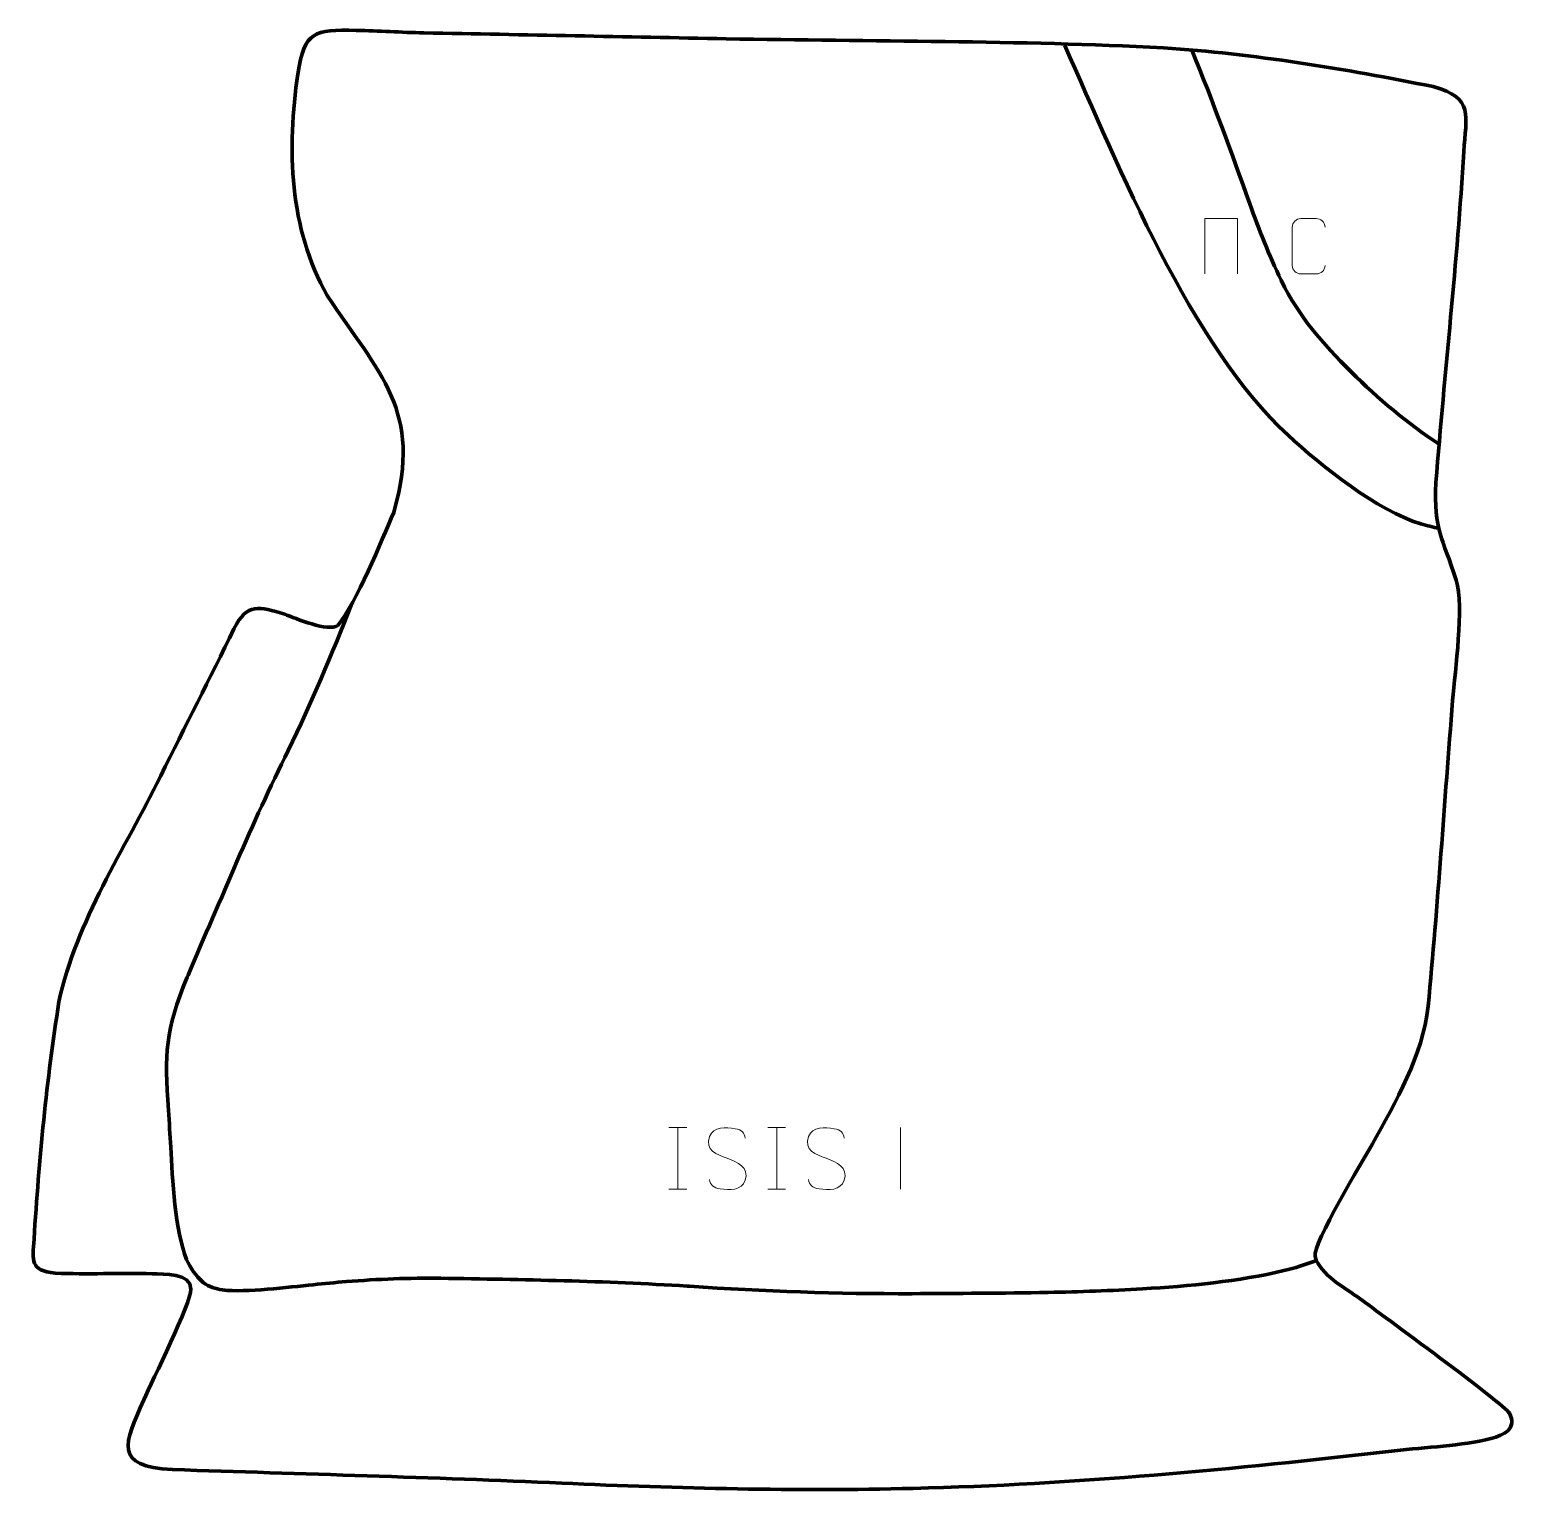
# Model space of a CAD drawing. Header units: millimetres. Extents: x 1296 to 1897, y 272 to 862.
import ezdxf

# ---------------------------------------------------------------- set-up
doc = ezdxf.new("R2010")
doc.units = ezdxf.units.MM
doc.header["$MEASUREMENT"] = 0
doc.layers.add('layer 1', color=7, linetype='Continuous', plot=False)
doc.layers.add('layer 2', color=7, linetype='Continuous')
doc.layers.add('layer 3', color=7, linetype='Continuous')

msp = doc.modelspace()

# ---------------------------------------------------------------- linework, layer by layer
at = {"layer": 'layer 1', "color": 250, "lineweight": 9}
for points in [[(1554.3397, 418.6255), (1554.3397, 418.6255), (1561.5078, 418.6255), (1561.5078, 418.6255)], [(1557.9237, 418.6255), (1557.9237, 418.6255), (1557.9237, 393.672), (1557.9237, 393.672)], [(1594.3397, 418.6255), (1594.3397, 418.6255), (1601.5078, 418.6255), (1601.5078, 418.6255)], [(1597.9237, 418.6255), (1597.9237, 418.6255), (1597.9237, 393.672), (1597.9237, 393.672)], [(1647.9238, 418.6357), (1647.9238, 418.6357), (1647.9238, 393.6616), (1647.9238, 393.6616)], [(1554.3397, 393.672), (1554.3397, 393.672), (1561.5078, 393.672), (1561.5078, 393.672)], [(1594.3397, 393.672), (1594.3397, 393.672), (1601.5078, 393.672), (1601.5078, 393.672)]]:
    msp.add_open_spline(points, degree=3, dxfattribs=at)
for points in [[(1577.9238, 406.1487), (1573.6755, 407.6191), (1568.7674, 409.4149), (1570.7725, 414.9352), (1570.7725, 414.9352), (1572.276, 419.0751), (1577.4896, 418.6866), (1581.0932, 418.0855), (1581.0932, 418.0855), (1583.9538, 417.6083), (1584.8185, 416.3951), (1585.1291, 414.311)], [(1617.9238, 406.1487), (1613.6755, 407.6191), (1608.7674, 409.4149), (1610.7725, 414.9352), (1610.7725, 414.9352), (1612.276, 419.0751), (1617.4896, 418.6866), (1621.0932, 418.0855), (1621.0932, 418.0855), (1623.9538, 417.6083), (1624.8185, 416.3951), (1625.1291, 414.311)], [(1577.9238, 406.1486), (1581.9424, 404.5019), (1586.9719, 402.6136), (1585.1379, 397.2533), (1585.1379, 397.2533), (1583.6781, 392.9869), (1578.7673, 393.2436), (1575.0412, 393.7983), (1575.0412, 393.7983), (1572.2912, 394.2081), (1571.0703, 395.4216), (1570.6923, 397.5338)], [(1617.9238, 406.1486), (1621.9424, 404.5019), (1626.9719, 402.6136), (1625.1379, 397.2533), (1625.1379, 397.2533), (1623.6781, 392.9869), (1618.7673, 393.2436), (1615.0412, 393.7983), (1615.0412, 393.7983), (1612.2912, 394.2081), (1611.0703, 395.4216), (1610.6923, 397.5338)]]:
    msp.add_open_spline(points, degree=3, knots=[0, 0, 0, 0, 0.25, 0.25, 0.25, 0.25, 0.5, 0.5, 0.5, 0.5, 1, 1, 1, 1], dxfattribs=at)
at = {"layer": 'layer 2', "color": 142, "lineweight": 158}
for points, knots in [([(1714.344, 856.0605), (1736.2241, 807.0805), (1765.3658, 734.7699), (1804.6254, 698.4957), (1804.6254, 698.4957), (1818.046, 686.0958), (1840.8734, 667.8716), (1858.3345, 662.6847), (1858.3345, 662.6847), (1860.7729, 661.9604), (1863.2311, 661.3574), (1865.7034, 660.7642)], [0, 0, 0, 0, 0.25, 0.25, 0.25, 0.25, 0.5, 0.5, 0.5, 0.5, 1, 1, 1, 1]), ([(1765.8118, 853.9445), (1774.3511, 833.2305), (1781.6291, 813.1516), (1789.1524, 792.0945), (1789.1524, 792.0945), (1792.9398, 781.4938), (1796.921, 771.275), (1801.8334, 761.132), (1801.8334, 761.132), (1809.3459, 745.9783), (1818.3938, 735.9112), (1830.1763, 724.054), (1830.1763, 724.054), (1841.0575, 713.218), (1852.9167, 703.3761), (1865.6924, 694.8491)], [0, 0, 0, 0, 0.2, 0.2, 0.2, 0.2, 0.4, 0.4, 0.4, 0.4, 0.6, 0.6, 0.6, 0.6, 1, 1, 1, 1]), ([(1425.8581, 629.7509), (1417.9014, 609.8054), (1409.9184, 590.3124), (1400.4246, 571.0226), (1400.4246, 571.0226), (1393.1162, 556.2166), (1386.1853, 541.2852), (1379.6798, 526.1084), (1379.6798, 526.1084), (1373.1512, 510.787), (1366.3652, 495.584), (1359.9475, 480.2135), (1359.9475, 480.2135), (1359.9475, 480.2135), (1359.5784, 479.3266), (1359.5784, 479.3266), (1359.5784, 479.3266), (1350.5806, 457.6261), (1350.4663, 448.7559), (1351.9555, 425.5886), (1351.9555, 425.5886), (1352.2891, 420.5902), (1352.6802, 415.6052), (1352.9439, 410.6012), (1352.9439, 410.6012), (1353.5701, 398.2019), (1354.6583, 376.3968), (1359.3368, 365.2778), (1359.3368, 365.2778), (1361.0245, 361.4491), (1362.9376, 358.7417), (1366.0142, 355.9103), (1366.0142, 355.9103), (1368.5124, 354.1317), (1370.9144, 353.4449), (1373.89, 352.9192), (1373.89, 352.9192), (1383.4007, 351.7865), (1400.4396, 354.0262), (1410.5179, 355.0365), (1410.5179, 355.0365), (1414.9827, 355.484), (1419.4395, 355.9201), (1423.9113, 356.2951), (1423.9113, 356.2951), (1436.6842, 357.2653), (1449.3018, 357.8076), (1462.1152, 357.6571), (1462.1152, 357.6571), (1495.3327, 357.094), (1528.4973, 356.5429), (1561.6646, 354.4579), (1561.6646, 354.4579), (1561.6646, 354.4579), (1562.6203, 354.3957), (1562.6203, 354.3957), (1562.6203, 354.3957), (1592.6061, 352.3787), (1622.5467, 351.2789), (1652.603, 351.4012), (1652.603, 351.4012), (1670.9514, 351.572), (1689.3084, 351.549), (1707.6533, 351.8988), (1707.6533, 351.8988), (1720.3765, 352.1793), (1733.0699, 352.6292), (1745.7761, 353.3547), (1745.7761, 353.3547), (1764.576, 354.4539), (1784.6467, 356.3643), (1802.9688, 360.7413), (1802.9688, 360.7413), (1807.4217, 361.82), (1811.5478, 363.1156), (1815.8436, 364.7012)], [0, 0, 0, 0, 0.05, 0.05, 0.05, 0.05, 0.1, 0.1, 0.1, 0.1, 0.15, 0.15, 0.15, 0.15, 0.2, 0.2, 0.2, 0.2, 0.25, 0.25, 0.25, 0.25, 0.3, 0.3, 0.3, 0.3, 0.35, 0.35, 0.35, 0.35, 0.4, 0.4, 0.4, 0.4, 0.45, 0.45, 0.45, 0.45, 0.5, 0.5, 0.5, 0.5, 0.55, 0.55, 0.55, 0.55, 0.6, 0.6, 0.6, 0.6, 0.65, 0.65, 0.65, 0.65, 0.7, 0.7, 0.7, 0.7, 0.75, 0.75, 0.75, 0.75, 0.8, 0.8, 0.8, 0.8, 0.85, 0.85, 0.85, 0.85, 0.9, 0.9, 0.9, 0.9, 1, 1, 1, 1])]:
    msp.add_open_spline(points, degree=3, knots=knots, dxfattribs=at)
at = {"layer": 'layer 2', "color": 250, "lineweight": 9}
for points, knots in [([(1771.0372, 763.7036), (1771.0372, 763.7036), (1771.0372, 786.0539), (1771.0372, 786.0539), (1771.0372, 786.0539), (1771.0372, 786.0539), (1784.1555, 786.0539), (1784.1555, 786.0539), (1784.1555, 786.0539), (1784.1555, 786.0539), (1784.1555, 763.7036), (1784.1555, 763.7036)], [0, 0, 0, 0, 0.25, 0.25, 0.25, 0.25, 0.5, 0.5, 0.5, 0.5, 1, 1, 1, 1]), ([(1819.6183, 767.1233), (1819.4931, 765.0423), (1817.9909, 763.7171), (1816.0672, 763.7074), (1816.0672, 763.7074), (1813.9786, 763.7077), (1811.89, 763.7077), (1809.8017, 763.7074), (1809.8017, 763.7074), (1808.0775, 763.613), (1806.3111, 765.3009), (1806.3211, 767.1077), (1806.3211, 767.1077), (1806.3215, 772.2759), (1806.3215, 777.4436), (1806.3211, 782.611), (1806.3211, 782.611), (1806.3249, 784.5261), (1807.8894, 786.066), (1809.8173, 786.0539), (1809.8173, 786.0539), (1811.9003, 786.0539), (1813.9838, 786.0539), (1816.0672, 786.0539), (1816.0672, 786.0539), (1817.8107, 786.0857), (1819.5944, 784.7498), (1819.6183, 782.5664)], [0, 0, 0, 0, 0.125, 0.125, 0.125, 0.125, 0.25, 0.25, 0.25, 0.25, 0.375, 0.375, 0.375, 0.375, 0.5, 0.5, 0.5, 0.5, 0.625, 0.625, 0.625, 0.625, 0.75, 0.75, 0.75, 0.75, 1, 1, 1, 1])]:
    msp.add_open_spline(points, degree=3, knots=knots, dxfattribs=at)
at = {"layer": 'layer 3', "color": 242, "lineweight": 158}
msp.add_open_spline([(1577.5318, 858.7875), (1636.2692, 857.6639), (1695.6562, 858.1544), (1754.2736, 855.1008), (1754.2736, 855.1008), (1790.5331, 852.782), (1827.7148, 846.5695), (1863.3357, 839.4247), (1863.3357, 839.4247), (1879.9937, 834.9012), (1876.5203, 827.7362), (1875.6834, 813.0373), (1875.6834, 813.0373), (1873.0144, 768.3935), (1867.9223, 724.008), (1864.4206, 679.4417), (1864.4206, 679.4417), (1863.5174, 659.4741), (1867.0679, 657.5579), (1872.595, 639.9347), (1872.595, 639.9347), (1875.8474, 628.6764), (1872.1797, 603.8802), (1871.16, 591.1795), (1871.16, 591.1795), (1867.8714, 550.0294), (1865.1768, 508.6618), (1861.2805, 467.5831), (1861.2805, 467.5831), (1859.0478, 447.6362), (1848.2084, 429.0575), (1838.652, 411.688), (1838.652, 411.688), (1834.8093, 404.9887), (1814.5905, 371.6142), (1815.5711, 366.5007), (1815.5711, 366.5007), (1817.4613, 359.0618), (1827.9014, 353.6893), (1833.8159, 349.2989), (1833.8159, 349.2989), (1841.7887, 343.3813), (1891.9672, 306.7629), (1894.1108, 303.1028), (1894.1108, 303.1028), (1897.2997, 296.8067), (1892.0015, 294.2588), (1886.6603, 292.7964), (1886.6603, 292.7964), (1874.79, 289.8166), (1860.1015, 289.3269), (1847.7073, 287.8928), (1847.7073, 287.8928), (1782.363, 280.3622), (1718.8998, 274.3301), (1653.0621, 272.6727), (1653.0621, 272.6727), (1605.1569, 271.5213), (1558.8434, 272.6423), (1511.0127, 274.8071), (1511.0127, 274.8071), (1458.5104, 277.1634), (1406.0753, 278.5269), (1353.5635, 280.2904), (1353.5635, 280.2904), (1329.616, 281.4459), (1334.1418, 290.8659), (1342.0223, 308.5251), (1342.0223, 308.5251), (1345.3503, 315.8807), (1361.12, 347.8368), (1361.081, 353.1902), (1361.081, 353.1902), (1361.0322, 359.9005), (1350.2181, 359.2369), (1345.3609, 359.4457), (1345.3609, 359.4457), (1332.3785, 359.9107), (1318.979, 359.0798), (1306.2206, 359.7259), (1306.2206, 359.7259), (1295.9095, 360.8038), (1297.1077, 364.5798), (1297.6287, 373.5084), (1297.6287, 373.5084), (1299.6481, 405.3905), (1302.7416, 437.8909), (1307.7085, 469.4491), (1307.7085, 469.4491), (1314.6419, 501.852), (1334.3308, 531.2014), (1348.8436, 560.7704), (1348.8436, 560.7704), (1358.6778, 580.6569), (1368.7602, 600.2433), (1378.4825, 620.2245), (1378.4825, 620.2245), (1383.8989, 630.8422), (1388.5553, 629.3584), (1399.0053, 626.0761), (1399.0053, 626.0761), (1403.2896, 624.5455), (1416.675, 618.7131), (1420.4147, 621.6198), (1420.4147, 621.6198), (1428.1569, 630.9567), (1437.8797, 655.3039), (1443.0673, 667.3031), (1443.0673, 667.3031), (1454.9241, 708.6128), (1437.2248, 723.0908), (1416.1545, 755.017), (1416.1545, 755.017), (1400.7822, 781.909), (1399.894, 814.5615), (1404.2798, 844.53), (1404.2798, 844.53), (1406.9764, 862.068), (1410.8166, 862.4299), (1427.9257, 862.1694), (1427.9257, 862.1694), (1436.9773, 862.0316), (1446.0776, 861.3402), (1455.2485, 861.1646), (1455.2485, 861.1646), (1496.0097, 860.3842), (1536.7713, 859.5996), (1577.5318, 858.7875)], degree=3, knots=[0, 0, 0, 0, 0.03030303, 0.03030303, 0.03030303, 0.03030303, 0.06060606, 0.06060606, 0.06060606, 0.06060606, 0.09090909, 0.09090909, 0.09090909, 0.09090909, 0.12121212, 0.12121212, 0.12121212, 0.12121212, 0.15151515, 0.15151515, 0.15151515, 0.15151515, 0.18181818, 0.18181818, 0.18181818, 0.18181818, 0.21212121, 0.21212121, 0.21212121, 0.21212121, 0.24242424, 0.24242424, 0.24242424, 0.24242424, 0.27272727, 0.27272727, 0.27272727, 0.27272727, 0.3030303, 0.3030303, 0.3030303, 0.3030303, 0.33333333, 0.33333333, 0.33333333, 0.33333333, 0.36363636, 0.36363636, 0.36363636, 0.36363636, 0.39393939, 0.39393939, 0.39393939, 0.39393939, 0.42424242, 0.42424242, 0.42424242, 0.42424242, 0.45454545, 0.45454545, 0.45454545, 0.45454545, 0.48484848, 0.48484848, 0.48484848, 0.48484848, 0.51515152, 0.51515152, 0.51515152, 0.51515152, 0.54545455, 0.54545455, 0.54545455, 0.54545455, 0.57575758, 0.57575758, 0.57575758, 0.57575758, 0.60606061, 0.60606061, 0.60606061, 0.60606061, 0.63636364, 0.63636364, 0.63636364, 0.63636364, 0.66666667, 0.66666667, 0.66666667, 0.66666667, 0.6969697, 0.6969697, 0.6969697, 0.6969697, 0.72727273, 0.72727273, 0.72727273, 0.72727273, 0.75757576, 0.75757576, 0.75757576, 0.75757576, 0.78787879, 0.78787879, 0.78787879, 0.78787879, 0.81818182, 0.81818182, 0.81818182, 0.81818182, 0.84848485, 0.84848485, 0.84848485, 0.84848485, 0.87878788, 0.87878788, 0.87878788, 0.87878788, 0.90909091, 0.90909091, 0.90909091, 0.90909091, 0.93939394, 0.93939394, 0.93939394, 0.93939394, 1, 1, 1, 1], dxfattribs=at)

doc.saveas('drawing.dxf')
